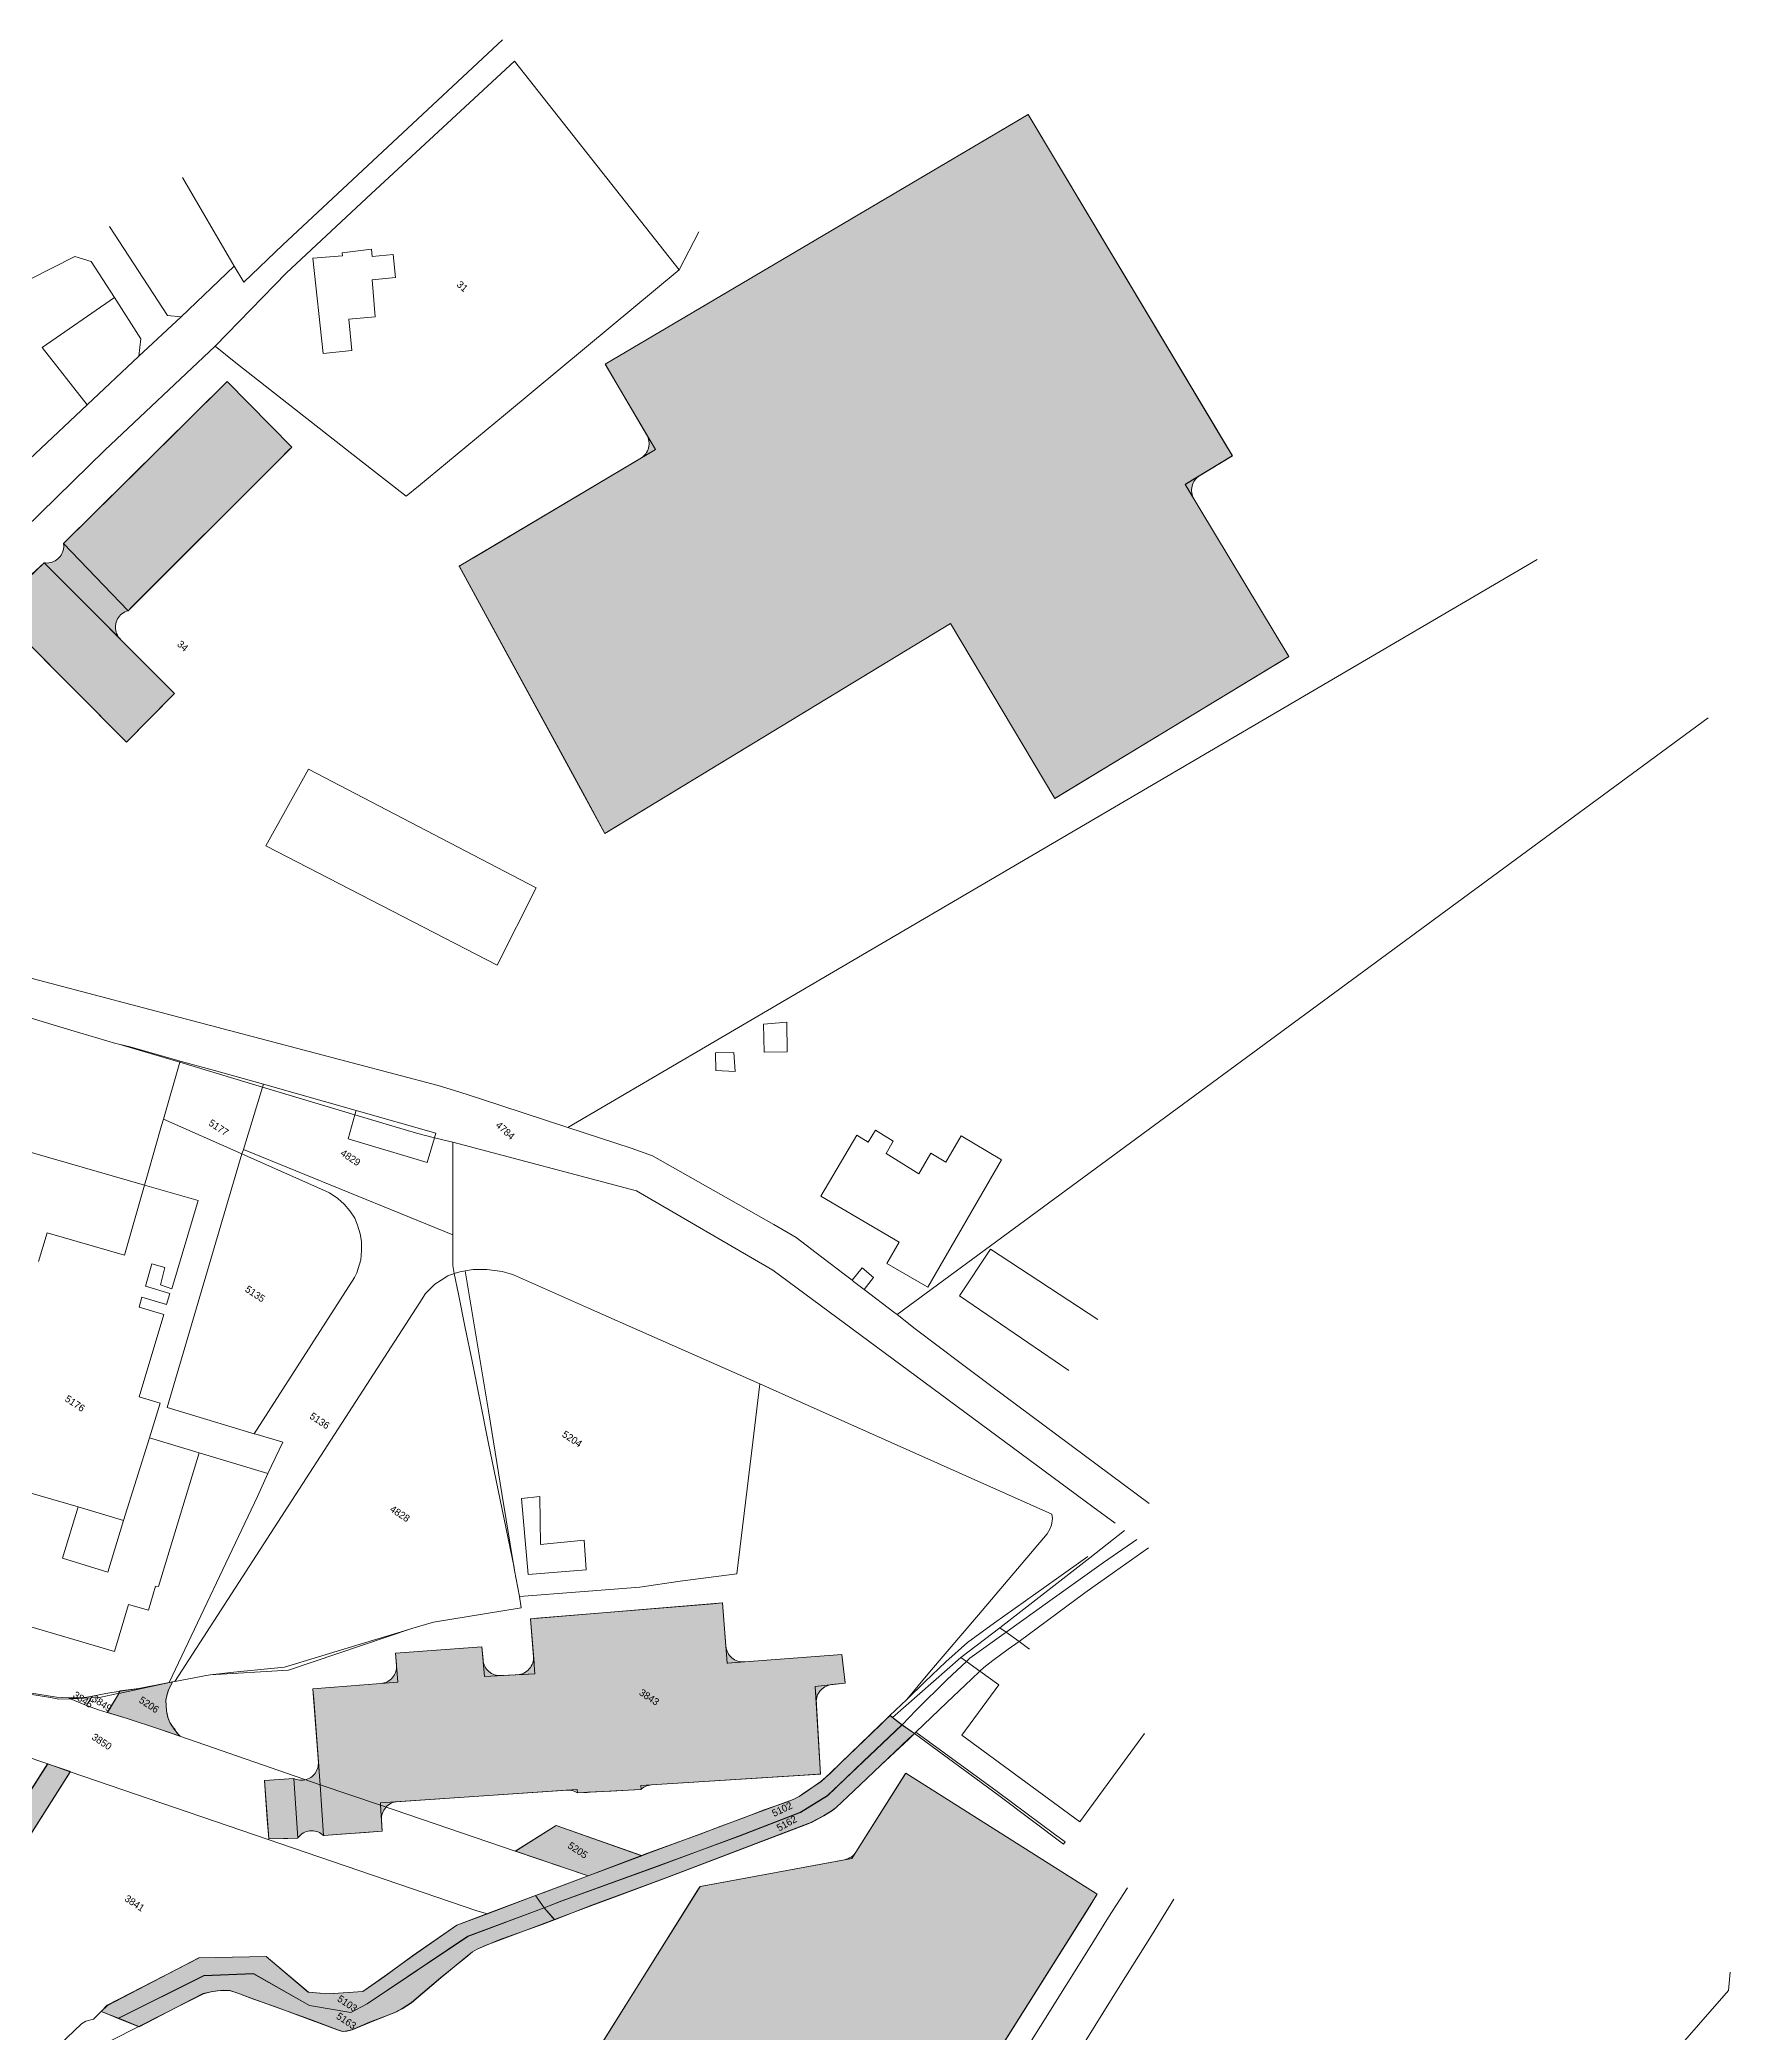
# Model space of a CAD drawing. Header units: metres. Extents: x -334221 to -333355, y -28172 to -27148.
# Drawn here: x -333651.2 to -333355, y -27812.4 to -27463.3 of the extents above; entities that cross this region are included whole.
import ezdxf

# ---------------------------------------------------------------- set-up
doc = ezdxf.new("R2010")
doc.units = ezdxf.units.M
for name, color, linetype, lineweight, true_color in [('EB-01-HISTORY-1930S-GRID', 7, 'CONTINUOUS', 18, 0x8a7358), ('EB-01-HISTORY-INDUSTRIAL', 7, 'CONTINUOUS', 18, 0x151515), ('EB-BASE-DIVIDING', 7, 'CONTINUOUS', 18, 0xc8bcac), ('EB-BASE-ENCROACHED', 7, 'CONTINUOUS', 18, 0x725d47), ('EB-BASE-PARCEL-NUMBERS', 7, 'CONTINUOUS', 9, 0x8a8d90), ('EB-BASE-PARCELS', 7, 'CONTINUOUS', 18, 0x8a8d90), ('EB-BASE-SECTIONS', 7, 'CONTINUOUS', 9, 0xded8cf), ('EB-BASE-SHEETS', 7, 'CONTINUOUS', 9, 0xded8cf), ('EB-BASE-STRUCTURES', 7, 'CONTINUOUS', 18, 0x4e504d)]:
    doc.layers.add(name, color=color, linetype=linetype, lineweight=lineweight, true_color=true_color)
doc.styles.add('OD-INTER', font='Inter.ttf')

msp = doc.modelspace()

# ---------------------------------------------------------------- hatches: boundary and pattern name
at = {"layer": 'EB-01-HISTORY-1930S-GRID', "transparency": 33554630}
for points in [[(-333635.88, -27757.43), (-333639.37, -27756.42), (-333637.4, -27753.16), (-333637.4, -27753.05), (-333637.1, -27752.61), (-333633.85, -27752.17), (-333628.53, -27751.14), (-333627.97, -27751.05), (-333628.28, -27751.7), (-333628.67, -27752.47), (-333628.89, -27753.24), (-333629.11, -27754.23), (-333629.04, -27755.12), (-333628.99, -27756.12), (-333628.91, -27756.68), (-333628.75, -27757.24), (-333628.41, -27758.14), (-333628.06, -27758.7), (-333627.62, -27759.28), (-333627.18, -27759.96), (-333626.64, -27760.53), (-333630.21, -27759.29), (-333635.88, -27757.43)], [(-333555.11, -27785.03), (-333555.11, -27785.03), (-333545.73, -27781.48), (-333544.7, -27781.07), (-333535.5, -27777.73), (-333531.84, -27776.31), (-333528, -27774.89), (-333524.25, -27773.47), (-333520.5, -27772.16), (-333519.18, -27771.65), (-333518.15, -27771.13), (-333517.1, -27770.39), (-333514.35, -27768.49), (-333512.63, -27767), (-333510.9, -27765.28), (-333503.91, -27758.53), (-333502.18, -27756.93), (-333501.73, -27757.28), (-333501.64, -27757.39), (-333500.11, -27758.56), (-333506.91, -27764.98), (-333513.14, -27770.97), (-333517.87, -27773.91), (-333528.48, -27777.98), (-333542.83, -27783.25), (-333559.71, -27789.42), (-333562.81, -27790.65), (-333564.31, -27788.48), (-333562.99, -27787.98), (-333555.11, -27785.03)], [(-333554.46, -27790.16), (-333561.03, -27792.71), (-333562.81, -27790.65), (-333559.71, -27789.42), (-333542.83, -27783.25), (-333528.48, -27777.98), (-333517.87, -27773.91), (-333513.14, -27770.97), (-333506.91, -27764.98), (-333500.11, -27758.56), (-333497.94, -27760.08), (-333498.9, -27761.04), (-333503.79, -27765.64), (-333506.18, -27767.89), (-333508.57, -27770.14), (-333511.64, -27773.02), (-333512.31, -27773.56), (-333513.82, -27774.5), (-333515.99, -27775.65), (-333516.55, -27775.85), (-333541.33, -27785.3), (-333550.05, -27788.54), (-333554.46, -27790.16)], [(-333677.5, -27808.69), (-333649.87, -27765.37), (-333645.84, -27766.74), (-333673.39, -27810.17), (-333677.5, -27808.69)], [(-333555.11, -27785.03), (-333555.11, -27785.03), (-333567.83, -27780.7), (-333560.72, -27776.18), (-333545.73, -27781.48), (-333555.11, -27785.03)], [(-333572.75, -27791.63), (-333564.31, -27788.48), (-333562.81, -27790.65), (-333576.22, -27795.61), (-333593.86, -27807.42), (-333596.69, -27808.99), (-333603.96, -27807.73), (-333613.76, -27802.17), (-333622.48, -27802.53), (-333637.46, -27809.99), (-333639.83, -27809.02), (-333640.47, -27808.78), (-333639.42, -27807.7), (-333623.29, -27799.39), (-333611.53, -27799.14), (-333604.16, -27805.4), (-333602.13, -27805.58), (-333599.72, -27805.66), (-333594.62, -27805.29), (-333590.82, -27802.65), (-333585.88, -27799.05), (-333578.1, -27793.66), (-333572.75, -27791.63)], [(-333625.98, -27807.4), (-333633.81, -27811.45), (-333637.46, -27809.99), (-333622.48, -27802.53), (-333613.76, -27802.17), (-333603.96, -27807.73), (-333596.69, -27808.99), (-333593.86, -27807.42), (-333576.22, -27795.61), (-333562.81, -27790.65), (-333561.03, -27792.71), (-333563.19, -27793.52), (-333570.69, -27796.25), (-333572.94, -27797.17), (-333574.54, -27797.89), (-333575.39, -27798.31), (-333576.25, -27799.05), (-333580.92, -27802.88), (-333584.07, -27805.55), (-333586.08, -27807.25), (-333587.69, -27808.31), (-333588.82, -27808.93), (-333589.85, -27809.34), (-333593.42, -27810.66), (-333596.52, -27811.99), (-333597.36, -27812.18), (-333598.1, -27812.27), (-333598.75, -27812.14), (-333603.95, -27810.18), (-333609.89, -27807.97), (-333613.73, -27806.61), (-333616.66, -27805.51), (-333617.94, -27805.13), (-333618.96, -27805.09), (-333620.07, -27805.17), (-333621.19, -27805.35), (-333622.59, -27805.63), (-333625.98, -27807.4)]]:
    msp.add_hatch(color=256, dxfattribs=at).paths.add_polyline_path(points)
at = {"layer": 'EB-01-HISTORY-INDUSTRIAL', "transparency": 33554630}
for points in [[(-333556.06, -27595.19), (-333577.66, -27555.57), (-333577.66, -27555.57), (-333577.7, -27555.51), (-333577.63, -27555.47), (-333577.63, -27555.47), (-333575.21, -27554.03), (-333575.21, -27554.03), (-333544.17, -27535.57), (-333545.89, -27536.59), (-333545.64, -27536.43), (-333545.42, -27536.24), (-333545.21, -27536.04), (-333545.02, -27535.81), (-333544.86, -27535.57), (-333544.72, -27535.31), (-333544.6, -27535.04), (-333544.52, -27534.76), (-333544.46, -27534.47), (-333544.43, -27534.18), (-333544.42, -27533.88), (-333544.45, -27533.59), (-333544.51, -27533.3), (-333544.59, -27533.02), (-333544.7, -27532.75), (-333544.84, -27532.49), (-333544.28, -27533.43), (-333550.59, -27522.69), (-333550.59, -27522.69), (-333552.07, -27520.18), (-333552.07, -27520.18), (-333552.11, -27520.11), (-333480.58, -27477.87), (-333480.58, -27477.87), (-333478.08, -27476.4), (-333478.08, -27476.4), (-333478.01, -27476.36), (-333443.73, -27533.59), (-333443.73, -27533.59), (-333442.23, -27536.08), (-333442.23, -27536.08), (-333442.19, -27536.14), (-333442.26, -27536.18), (-333442.26, -27536.18), (-333444.74, -27537.69), (-333444.74, -27537.69), (-333450.26, -27541.04), (-333447.92, -27539.62), (-333448.16, -27539.78), (-333448.39, -27539.97), (-333448.59, -27540.18), (-333448.78, -27540.41), (-333448.94, -27540.65), (-333449.08, -27540.91), (-333449.19, -27541.18), (-333449.27, -27541.47), (-333449.33, -27541.75), (-333449.36, -27542.05), (-333449.36, -27542.34), (-333449.33, -27542.63), (-333449.27, -27542.92), (-333449.18, -27543.2), (-333449.07, -27543.47), (-333448.93, -27543.73), (-333450.43, -27541.23), (-333450.46, -27541.17), (-333450.47, -27541.17), (-333450.46, -27541.17), (-333450.41, -27541.13), (-333450.47, -27541.17), (-333432.32, -27571.34), (-333432.38, -27571.38), (-333432.38, -27571.38), (-333434.88, -27572.89), (-333434.88, -27572.89), (-333470.74, -27594.62), (-333470.74, -27594.62), (-333473.26, -27596.15), (-333473.26, -27596.15), (-333473.32, -27596.19), (-333491.59, -27565.53), (-333549.49, -27600.7), (-333549.49, -27600.7), (-333550.09, -27601.06), (-333552.17, -27602.33), (-333556.06, -27595.19)], [(-333654.81, -27567.92), (-333655.08, -27567.85), (-333655.36, -27567.8), (-333655.65, -27567.78), (-333655.93, -27567.78), (-333656.21, -27567.81), (-333656.49, -27567.87), (-333656.76, -27567.96), (-333657.03, -27568.07), (-333657.28, -27568.2), (-333660.02, -27569.84), (-333660.02, -27569.84), (-333660.07, -27569.87), (-333662.85, -27567.11), (-333662.8, -27567.06), (-333662.8, -27567.06), (-333660.9, -27565.04), (-333658.94, -27562.97), (-333652.59, -27556.93), (-333652.59, -27556.93), (-333650.52, -27554.96), (-333650.52, -27554.96), (-333650.47, -27554.91), (-333650.46, -27554.92), (-333650.43, -27554.92), (-333650.42, -27554.92), (-333650.24, -27554.94), (-333649.94, -27554.95), (-333649.65, -27554.93), (-333649.36, -27554.88), (-333649.07, -27554.8), (-333648.8, -27554.69), (-333648.53, -27554.56), (-333648.28, -27554.4), (-333648.05, -27554.22), (-333647.84, -27554.01), (-333647.65, -27553.79), (-333647.48, -27553.55), (-333647.33, -27553.29), (-333647.21, -27553.02), (-333647.12, -27552.74), (-333647.06, -27552.45), (-333647.02, -27552.16), (-333647.02, -27551.86), (-333647.04, -27551.57), (-333647.04, -27551.57), (-333647.04, -27551.55), (-333647.05, -27551.54), (-333647, -27551.49), (-333647, -27551.49), (-333633.35, -27537.97), (-333618.38, -27523.12), (-333607.05, -27534.62), (-333607.63, -27535.2), (-333609.15, -27536.73), (-333609.15, -27536.73), (-333635.25, -27562.82), (-333635.69, -27563.25), (-333635.69, -27563.25), (-333635.74, -27563.31), (-333635.74, -27563.3), (-333635.77, -27563.31), (-333635.78, -27563.32), (-333636.04, -27563.4), (-333636.31, -27563.52), (-333636.57, -27563.67), (-333636.82, -27563.84), (-333637.04, -27564.04), (-333637.24, -27564.26), (-333637.43, -27564.49), (-333637.58, -27564.74), (-333637.72, -27565.01), (-333637.82, -27565.29), (-333637.9, -27565.58), (-333637.94, -27565.87), (-333637.96, -27566.17), (-333637.95, -27566.47), (-333637.91, -27566.76), (-333637.84, -27567.05), (-333637.74, -27567.33), (-333637.61, -27567.6), (-333637.46, -27567.86), (-333637.29, -27568.1), (-333637.09, -27568.32), (-333648.4, -27556.99), (-333648.4, -27556.99), (-333627.61, -27577.82), (-333627.66, -27577.87), (-333627.66, -27577.87), (-333628.32, -27578.54), (-333636.02, -27586.36), (-333653.97, -27568.3), (-333653.61, -27568.66), (-333653.82, -27568.47), (-333654.05, -27568.3), (-333654.29, -27568.15), (-333654.54, -27568.02), (-333654.81, -27567.92)], [(-333591.06, -27773.77), (-333591.16, -27774.04), (-333591.24, -27774.32), (-333591.3, -27774.61), (-333591.32, -27774.91), (-333591.31, -27775.2), (-333591.18, -27777.2), (-333591.25, -27777.21), (-333591.25, -27777.21), (-333594.15, -27777.42), (-333594.15, -27777.42), (-333598.47, -27777.74), (-333598.47, -27777.74), (-333601.4, -27777.96), (-333601.4, -27777.96), (-333601.47, -27777.96), (-333601.47, -27777.96), (-333601.47, -27777.95), (-333601.48, -27777.95), (-333601.7, -27777.76), (-333601.94, -27777.59), (-333602.2, -27777.44), (-333602.46, -27777.32), (-333602.74, -27777.23), (-333603.03, -27777.17), (-333603.32, -27777.13), (-333603.61, -27777.12), (-333603.9, -27777.14), (-333604.19, -27777.19), (-333604.48, -27777.27), (-333604.75, -27777.37), (-333605.01, -27777.5), (-333605.26, -27777.66), (-333605.49, -27777.84), (-333605.71, -27778.04), (-333605.9, -27778.26), (-333605.96, -27778.34), (-333605.97, -27778.35), (-333606, -27778.4), (-333606.01, -27778.41), (-333606.01, -27778.42), (-333606.07, -27778.42), (-333606.07, -27778.42), (-333607.73, -27778.46), (-333611.08, -27778.54), (-333611.08, -27778.47), (-333611.08, -27778.47), (-333611.34, -27775.11), (-333611.85, -27768.3), (-333606.71, -27767.95), (-333606.71, -27767.95), (-333606.71, -27767.96), (-333606.68, -27767.97), (-333606.48, -27768.06), (-333606.21, -27768.15), (-333605.93, -27768.22), (-333605.64, -27768.25), (-333605.35, -27768.26), (-333605.06, -27768.25), (-333604.78, -27768.2), (-333604.5, -27768.13), (-333604.23, -27768.03), (-333603.97, -27767.91), (-333603.72, -27767.76), (-333603.49, -27767.59), (-333603.27, -27767.4), (-333603.08, -27767.19), (-333602.9, -27766.96), (-333602.75, -27766.71), (-333602.63, -27766.45), (-333602.53, -27766.18), (-333602.45, -27765.9), (-333602.4, -27765.62), (-333602.38, -27765.33), (-333602.39, -27765.04), (-333602.27, -27766.63), (-333603.21, -27754.08), (-333603.34, -27752.31), (-333603.34, -27752.31), (-333603.35, -27752.24), (-333588.46, -27751.09), (-333588.46, -27751.02), (-333588.46, -27751.09), (-333588.53, -27751.1), (-333591.45, -27751.32), (-333591.15, -27751.28), (-333590.87, -27751.22), (-333590.59, -27751.12), (-333590.32, -27751), (-333590.06, -27750.86), (-333589.82, -27750.69), (-333589.6, -27750.5), (-333589.4, -27750.28), (-333589.22, -27750.05), (-333589.06, -27749.8), (-333588.93, -27749.54), (-333588.82, -27749.26), (-333588.75, -27748.98), (-333588.7, -27748.69), (-333588.68, -27748.39), (-333588.69, -27748.1), (-333588.69, -27748.03), (-333588.85, -27746.01), (-333573.73, -27744.88), (-333573.53, -27747.19), (-333573.49, -27747.48), (-333573.43, -27747.76), (-333573.33, -27748.03), (-333573.21, -27748.29), (-333573.07, -27748.54), (-333572.91, -27748.78), (-333572.72, -27749), (-333572.51, -27749.19), (-333572.28, -27749.37), (-333572.04, -27749.53), (-333571.78, -27749.66), (-333571.52, -27749.77), (-333571.24, -27749.85), (-333570.96, -27749.9), (-333570.67, -27749.93), (-333570.38, -27749.92), (-333571.43, -27749.98), (-333564.44, -27749.61), (-333564.45, -27749.56), (-333564.45, -27749.57), (-333564.45, -27749.61), (-333564.48, -27749.61), (-333564.49, -27749.61), (-333567.51, -27749.77), (-333567.22, -27749.74), (-333566.92, -27749.68), (-333566.64, -27749.59), (-333566.36, -27749.47), (-333566.1, -27749.33), (-333565.85, -27749.16), (-333565.63, -27748.97), (-333565.42, -27748.75), (-333565.23, -27748.52), (-333565.07, -27748.27), (-333564.93, -27748), (-333564.83, -27747.72), (-333564.75, -27747.44), (-333564.69, -27747.14), (-333564.67, -27746.84), (-333564.68, -27746.54), (-333564.59, -27747.75), (-333565.19, -27739.97), (-333565.12, -27739.97), (-333565.12, -27739.97), (-333564.13, -27739.88), (-333533.18, -27737.32), (-333531.62, -27737.19), (-333531.62, -27737.19), (-333531.55, -27737.18), (-333530.96, -27744.77), (-333530.92, -27745.06), (-333530.85, -27745.35), (-333530.76, -27745.63), (-333530.64, -27745.9), (-333530.49, -27746.15), (-333530.32, -27746.39), (-333530.13, -27746.61), (-333529.92, -27746.82), (-333529.68, -27747), (-333529.43, -27747.15), (-333529.17, -27747.28), (-333528.9, -27747.39), (-333528.61, -27747.47), (-333528.32, -27747.51), (-333528.03, -27747.53), (-333527.73, -27747.53), (-333530.65, -27747.75), (-333530.72, -27747.76), (-333530.73, -27747.69), (-333530.72, -27747.76), (-333510.64, -27746.2), (-333510.37, -27748.73), (-333510.09, -27751.18), (-333510.09, -27751.18), (-333510.09, -27751.26), (-333512.46, -27751.51), (-333512.76, -27751.56), (-333513.05, -27751.64), (-333513.34, -27751.75), (-333513.61, -27751.88), (-333513.87, -27752.05), (-333514.11, -27752.24), (-333514.32, -27752.45), (-333514.52, -27752.68), (-333514.69, -27752.93), (-333514.84, -27753.2), (-333514.96, -27753.48), (-333515.04, -27753.77), (-333515.1, -27754.07), (-333515.13, -27754.37), (-333515.13, -27754.67), (-333515.22, -27753.06), (-333514.39, -27767.17), (-333514.92, -27767.2), (-333517.37, -27767.36), (-333517.37, -27767.36), (-333543.99, -27769.07), (-333544.28, -27769.1), (-333544.56, -27769.16), (-333544.84, -27769.24), (-333545.1, -27769.36), (-333545.36, -27769.5), (-333545.6, -27769.66), (-333545.75, -27769.78), (-333545.75, -27769.78), (-333545.84, -27769.86), (-333545.84, -27769.86), (-333545.92, -27769.87), (-333545.92, -27769.87), (-333551.14, -27770.16), (-333555.17, -27770.38), (-333555.17, -27770.38), (-333555.26, -27770.39), (-333556.98, -27770.49), (-333556.98, -27770.48), (-333556.99, -27770.48), (-333557.22, -27770.34), (-333557.47, -27770.22), (-333557.73, -27770.13), (-333558, -27770.06), (-333558.27, -27770.01), (-333558.55, -27769.99), (-333558.82, -27770), (-333558.07, -27769.95), (-333588.74, -27772.02), (-333588.52, -27772.01), (-333588.81, -27772.04), (-333589.1, -27772.1), (-333589.38, -27772.19), (-333589.65, -27772.31), (-333589.91, -27772.45), (-333590.15, -27772.62), (-333590.38, -27772.81), (-333590.58, -27773.03), (-333590.76, -27773.26), (-333590.92, -27773.5), (-333591.06, -27773.77)], [(-333535.53, -27786.93), (-333535.53, -27786.93), (-333535.5, -27786.87), (-333535.44, -27786.86), (-333535.44, -27786.86), (-333534.2, -27786.63), (-333534.2, -27786.63), (-333510.17, -27782.19), (-333509.87, -27782.12), (-333509.58, -27782.02), (-333509.3, -27781.89), (-333509.03, -27781.73), (-333508.79, -27781.54), (-333508.56, -27781.33), (-333508.36, -27781.1), (-333508.18, -27780.85), (-333499.59, -27767.26), (-333499.48, -27767.08), (-333499.48, -27767.08), (-333499.44, -27767.01), (-333465.89, -27788.25), (-333465.93, -27788.31), (-333465.93, -27788.31), (-333467.19, -27790.31), (-333507.52, -27854.32), (-333507.58, -27854.28), (-333507.58, -27854.28), (-333510.06, -27852.73), (-333510.06, -27852.73), (-333557.9, -27822.66), (-333557.86, -27822.6), (-333557.86, -27822.6), (-333557.12, -27821.41), (-333535.99, -27787.66), (-333535.53, -27786.93)]]:
    msp.add_hatch(color=256, dxfattribs=at).paths.add_polyline_path(points)

# ---------------------------------------------------------------- linework, layer by layer
at = {"layer": 'EB-01-HISTORY-1930S-GRID'}
for points in [[(-333635.88, -27757.43), (-333639.37, -27756.42), (-333637.4, -27753.16), (-333637.4, -27753.05), (-333637.1, -27752.61), (-333633.85, -27752.17), (-333628.53, -27751.14), (-333627.97, -27751.05), (-333628.28, -27751.7), (-333628.67, -27752.47), (-333628.89, -27753.24), (-333629.11, -27754.23), (-333629.04, -27755.12), (-333628.99, -27756.12), (-333628.91, -27756.68), (-333628.75, -27757.24), (-333628.41, -27758.14), (-333628.06, -27758.7), (-333627.62, -27759.28), (-333627.18, -27759.96), (-333626.64, -27760.53), (-333630.21, -27759.29), (-333635.88, -27757.43)], [(-333555.11, -27785.03), (-333555.11, -27785.03), (-333545.73, -27781.48), (-333544.7, -27781.07), (-333535.5, -27777.73), (-333531.84, -27776.31), (-333528, -27774.89), (-333524.25, -27773.47), (-333520.5, -27772.16), (-333519.18, -27771.65), (-333518.15, -27771.13), (-333517.1, -27770.39), (-333514.35, -27768.49), (-333512.63, -27767), (-333510.9, -27765.28), (-333503.91, -27758.53), (-333502.18, -27756.93), (-333501.73, -27757.28), (-333501.64, -27757.39), (-333500.11, -27758.56), (-333506.91, -27764.98), (-333513.14, -27770.97), (-333517.87, -27773.91), (-333528.48, -27777.98), (-333542.83, -27783.25), (-333559.71, -27789.42), (-333562.81, -27790.65), (-333564.31, -27788.48), (-333562.99, -27787.98), (-333555.11, -27785.03)], [(-333554.46, -27790.16), (-333561.03, -27792.71), (-333562.81, -27790.65), (-333559.71, -27789.42), (-333542.83, -27783.25), (-333528.48, -27777.98), (-333517.87, -27773.91), (-333513.14, -27770.97), (-333506.91, -27764.98), (-333500.11, -27758.56), (-333497.94, -27760.08), (-333498.9, -27761.04), (-333503.79, -27765.64), (-333506.18, -27767.89), (-333508.57, -27770.14), (-333511.64, -27773.02), (-333512.31, -27773.56), (-333513.82, -27774.5), (-333515.99, -27775.65), (-333516.55, -27775.85), (-333541.33, -27785.3), (-333550.05, -27788.54), (-333554.46, -27790.16)], [(-333677.5, -27808.69), (-333649.87, -27765.37), (-333645.84, -27766.74), (-333673.39, -27810.17), (-333677.5, -27808.69)], [(-333555.11, -27785.03), (-333555.11, -27785.03), (-333567.83, -27780.7), (-333560.72, -27776.18), (-333545.73, -27781.48), (-333555.11, -27785.03)], [(-333572.75, -27791.63), (-333564.31, -27788.48), (-333562.81, -27790.65), (-333576.22, -27795.61), (-333593.86, -27807.42), (-333596.69, -27808.99), (-333603.96, -27807.73), (-333613.76, -27802.17), (-333622.48, -27802.53), (-333637.46, -27809.99), (-333639.83, -27809.02), (-333640.47, -27808.78), (-333639.42, -27807.7), (-333623.29, -27799.39), (-333611.53, -27799.14), (-333604.16, -27805.4), (-333602.13, -27805.58), (-333599.72, -27805.66), (-333594.62, -27805.29), (-333590.82, -27802.65), (-333585.88, -27799.05), (-333578.1, -27793.66), (-333572.75, -27791.63)], [(-333625.98, -27807.4), (-333633.81, -27811.45), (-333637.46, -27809.99), (-333622.48, -27802.53), (-333613.76, -27802.17), (-333603.96, -27807.73), (-333596.69, -27808.99), (-333593.86, -27807.42), (-333576.22, -27795.61), (-333562.81, -27790.65), (-333561.03, -27792.71), (-333563.19, -27793.52), (-333570.69, -27796.25), (-333572.94, -27797.17), (-333574.54, -27797.89), (-333575.39, -27798.31), (-333576.25, -27799.05), (-333580.92, -27802.88), (-333584.07, -27805.55), (-333586.08, -27807.25), (-333587.69, -27808.31), (-333588.82, -27808.93), (-333589.85, -27809.34), (-333593.42, -27810.66), (-333596.52, -27811.99), (-333597.36, -27812.18), (-333598.1, -27812.27), (-333598.75, -27812.14), (-333603.95, -27810.18), (-333609.89, -27807.97), (-333613.73, -27806.61), (-333616.66, -27805.51), (-333617.94, -27805.13), (-333618.96, -27805.09), (-333620.07, -27805.17), (-333621.19, -27805.35), (-333622.59, -27805.63), (-333625.98, -27807.4)]]:
    msp.add_lwpolyline(points, close=True, dxfattribs=at)
at = {"layer": 'EB-01-HISTORY-INDUSTRIAL'}
for points in [[(-333556.06, -27595.19), (-333577.66, -27555.57), (-333577.66, -27555.57), (-333577.7, -27555.51), (-333577.63, -27555.47), (-333577.63, -27555.47), (-333575.21, -27554.03), (-333575.21, -27554.03), (-333544.17, -27535.57), (-333545.89, -27536.59), (-333545.64, -27536.43), (-333545.42, -27536.24), (-333545.21, -27536.04), (-333545.02, -27535.81), (-333544.86, -27535.57), (-333544.72, -27535.31), (-333544.6, -27535.04), (-333544.52, -27534.76), (-333544.46, -27534.47), (-333544.43, -27534.18), (-333544.42, -27533.88), (-333544.45, -27533.59), (-333544.51, -27533.3), (-333544.59, -27533.02), (-333544.7, -27532.75), (-333544.84, -27532.49), (-333544.28, -27533.43), (-333550.59, -27522.69), (-333550.59, -27522.69), (-333552.07, -27520.18), (-333552.07, -27520.18), (-333552.11, -27520.11), (-333480.58, -27477.87), (-333480.58, -27477.87), (-333478.08, -27476.4), (-333478.08, -27476.4), (-333478.01, -27476.36), (-333443.73, -27533.59), (-333443.73, -27533.59), (-333442.23, -27536.08), (-333442.23, -27536.08), (-333442.19, -27536.14), (-333442.26, -27536.18), (-333442.26, -27536.18), (-333444.74, -27537.69), (-333444.74, -27537.69), (-333450.26, -27541.04), (-333447.92, -27539.62), (-333448.16, -27539.78), (-333448.39, -27539.97), (-333448.59, -27540.18), (-333448.78, -27540.41), (-333448.94, -27540.65), (-333449.08, -27540.91), (-333449.19, -27541.18), (-333449.27, -27541.47), (-333449.33, -27541.75), (-333449.36, -27542.05), (-333449.36, -27542.34), (-333449.33, -27542.63), (-333449.27, -27542.92), (-333449.18, -27543.2), (-333449.07, -27543.47), (-333448.93, -27543.73), (-333450.43, -27541.23), (-333450.46, -27541.17), (-333450.47, -27541.17), (-333450.46, -27541.17), (-333450.41, -27541.13), (-333450.47, -27541.17), (-333432.32, -27571.34), (-333432.38, -27571.38), (-333432.38, -27571.38), (-333434.88, -27572.89), (-333434.88, -27572.89), (-333470.74, -27594.62), (-333470.74, -27594.62), (-333473.26, -27596.15), (-333473.26, -27596.15), (-333473.32, -27596.19), (-333491.59, -27565.53), (-333549.49, -27600.7), (-333549.49, -27600.7), (-333550.09, -27601.06), (-333552.17, -27602.33), (-333556.06, -27595.19)], [(-333591.06, -27773.77), (-333591.16, -27774.04), (-333591.24, -27774.32), (-333591.3, -27774.61), (-333591.32, -27774.91), (-333591.31, -27775.2), (-333591.18, -27777.2), (-333591.25, -27777.21), (-333591.25, -27777.21), (-333594.15, -27777.42), (-333594.15, -27777.42), (-333598.47, -27777.74), (-333598.47, -27777.74), (-333601.4, -27777.96), (-333601.4, -27777.96), (-333601.47, -27777.96), (-333601.47, -27777.96), (-333601.47, -27777.95), (-333601.48, -27777.95), (-333601.7, -27777.76), (-333601.94, -27777.59), (-333602.2, -27777.44), (-333602.46, -27777.32), (-333602.74, -27777.23), (-333603.03, -27777.17), (-333603.32, -27777.13), (-333603.61, -27777.12), (-333603.9, -27777.14), (-333604.19, -27777.19), (-333604.48, -27777.27), (-333604.75, -27777.37), (-333605.01, -27777.5), (-333605.26, -27777.66), (-333605.49, -27777.84), (-333605.71, -27778.04), (-333605.9, -27778.26), (-333605.96, -27778.34), (-333605.97, -27778.35), (-333606, -27778.4), (-333606.01, -27778.41), (-333606.01, -27778.42), (-333606.07, -27778.42), (-333606.07, -27778.42), (-333607.73, -27778.46), (-333611.08, -27778.54), (-333611.08, -27778.47), (-333611.08, -27778.47), (-333611.34, -27775.11), (-333611.85, -27768.3), (-333606.71, -27767.95), (-333606.71, -27767.95), (-333606.71, -27767.96), (-333606.68, -27767.97), (-333606.48, -27768.06), (-333606.21, -27768.15), (-333605.93, -27768.22), (-333605.64, -27768.25), (-333605.35, -27768.26), (-333605.06, -27768.25), (-333604.78, -27768.2), (-333604.5, -27768.13), (-333604.23, -27768.03), (-333603.97, -27767.91), (-333603.72, -27767.76), (-333603.49, -27767.59), (-333603.27, -27767.4), (-333603.08, -27767.19), (-333602.9, -27766.96), (-333602.75, -27766.71), (-333602.63, -27766.45), (-333602.53, -27766.18), (-333602.45, -27765.9), (-333602.4, -27765.62), (-333602.38, -27765.33), (-333602.39, -27765.04), (-333602.27, -27766.63), (-333603.21, -27754.08), (-333603.34, -27752.31), (-333603.34, -27752.31), (-333603.35, -27752.24), (-333588.46, -27751.09), (-333588.46, -27751.02), (-333588.46, -27751.09), (-333588.53, -27751.1), (-333591.45, -27751.32), (-333591.15, -27751.28), (-333590.87, -27751.22), (-333590.59, -27751.12), (-333590.32, -27751), (-333590.06, -27750.86), (-333589.82, -27750.69), (-333589.6, -27750.5), (-333589.4, -27750.28), (-333589.22, -27750.05), (-333589.06, -27749.8), (-333588.93, -27749.54), (-333588.82, -27749.26), (-333588.75, -27748.98), (-333588.7, -27748.69), (-333588.68, -27748.39), (-333588.69, -27748.1), (-333588.69, -27748.03), (-333588.85, -27746.01), (-333573.73, -27744.88), (-333573.53, -27747.19), (-333573.49, -27747.48), (-333573.43, -27747.76), (-333573.33, -27748.03), (-333573.21, -27748.29), (-333573.07, -27748.54), (-333572.91, -27748.78), (-333572.72, -27749), (-333572.51, -27749.19), (-333572.28, -27749.37), (-333572.04, -27749.53), (-333571.78, -27749.66), (-333571.52, -27749.77), (-333571.24, -27749.85), (-333570.96, -27749.9), (-333570.67, -27749.93), (-333570.38, -27749.92), (-333571.43, -27749.98), (-333564.44, -27749.61), (-333564.45, -27749.56), (-333564.45, -27749.57), (-333564.45, -27749.61), (-333564.48, -27749.61), (-333564.49, -27749.61), (-333567.51, -27749.77), (-333567.22, -27749.74), (-333566.92, -27749.68), (-333566.64, -27749.59), (-333566.36, -27749.47), (-333566.1, -27749.33), (-333565.85, -27749.16), (-333565.63, -27748.97), (-333565.42, -27748.75), (-333565.23, -27748.52), (-333565.07, -27748.27), (-333564.93, -27748), (-333564.83, -27747.72), (-333564.75, -27747.44), (-333564.69, -27747.14), (-333564.67, -27746.84), (-333564.68, -27746.54), (-333564.59, -27747.75), (-333565.19, -27739.97), (-333565.12, -27739.97), (-333565.12, -27739.97), (-333564.13, -27739.88), (-333533.18, -27737.32), (-333531.62, -27737.19), (-333531.62, -27737.19), (-333531.55, -27737.18), (-333530.96, -27744.77), (-333530.92, -27745.06), (-333530.85, -27745.35), (-333530.76, -27745.63), (-333530.64, -27745.9), (-333530.49, -27746.15), (-333530.32, -27746.39), (-333530.13, -27746.61), (-333529.92, -27746.82), (-333529.68, -27747), (-333529.43, -27747.15), (-333529.17, -27747.28), (-333528.9, -27747.39), (-333528.61, -27747.47), (-333528.32, -27747.51), (-333528.03, -27747.53), (-333527.73, -27747.53), (-333530.65, -27747.75), (-333530.72, -27747.76), (-333530.73, -27747.69), (-333530.72, -27747.76), (-333510.64, -27746.2), (-333510.37, -27748.73), (-333510.09, -27751.18), (-333510.09, -27751.18), (-333510.09, -27751.26), (-333512.46, -27751.51), (-333512.76, -27751.56), (-333513.05, -27751.64), (-333513.34, -27751.75), (-333513.61, -27751.88), (-333513.87, -27752.05), (-333514.11, -27752.24), (-333514.32, -27752.45), (-333514.52, -27752.68), (-333514.69, -27752.93), (-333514.84, -27753.2), (-333514.96, -27753.48), (-333515.04, -27753.77), (-333515.1, -27754.07), (-333515.13, -27754.37), (-333515.13, -27754.67), (-333515.22, -27753.06), (-333514.39, -27767.17), (-333514.92, -27767.2), (-333517.37, -27767.36), (-333517.37, -27767.36), (-333543.99, -27769.07), (-333544.28, -27769.1), (-333544.56, -27769.16), (-333544.84, -27769.24), (-333545.1, -27769.36), (-333545.36, -27769.5), (-333545.6, -27769.66), (-333545.75, -27769.78), (-333545.75, -27769.78), (-333545.84, -27769.86), (-333545.84, -27769.86), (-333545.92, -27769.87), (-333545.92, -27769.87), (-333551.14, -27770.16), (-333555.17, -27770.38), (-333555.17, -27770.38), (-333555.26, -27770.39), (-333556.98, -27770.49), (-333556.98, -27770.48), (-333556.99, -27770.48), (-333557.22, -27770.34), (-333557.47, -27770.22), (-333557.73, -27770.13), (-333558, -27770.06), (-333558.27, -27770.01), (-333558.55, -27769.99), (-333558.82, -27770), (-333558.07, -27769.95), (-333588.74, -27772.02), (-333588.52, -27772.01), (-333588.81, -27772.04), (-333589.1, -27772.1), (-333589.38, -27772.19), (-333589.65, -27772.31), (-333589.91, -27772.45), (-333590.15, -27772.62), (-333590.38, -27772.81), (-333590.58, -27773.03), (-333590.76, -27773.26), (-333590.92, -27773.5), (-333591.06, -27773.77)]]:
    msp.add_lwpolyline(points, close=True, dxfattribs=at)
for points in [[(-333652.59, -27556.93), (-333650.52, -27554.96), (-333650.52, -27554.96), (-333650.47, -27554.91), (-333650.46, -27554.92), (-333650.43, -27554.92), (-333650.42, -27554.92), (-333650.24, -27554.94), (-333649.94, -27554.95), (-333649.65, -27554.93), (-333649.36, -27554.88), (-333649.07, -27554.8), (-333648.8, -27554.69), (-333648.53, -27554.56), (-333648.28, -27554.4), (-333648.05, -27554.22), (-333647.84, -27554.01), (-333647.65, -27553.79), (-333647.48, -27553.55), (-333647.33, -27553.29), (-333647.21, -27553.02), (-333647.12, -27552.74), (-333647.06, -27552.45), (-333647.02, -27552.16), (-333647.02, -27551.86), (-333647.04, -27551.57), (-333647.04, -27551.57), (-333647.04, -27551.55), (-333647.05, -27551.54), (-333647, -27551.49), (-333647, -27551.49), (-333633.35, -27537.97), (-333618.38, -27523.12), (-333607.05, -27534.62), (-333607.63, -27535.2), (-333609.15, -27536.73), (-333609.15, -27536.73), (-333635.25, -27562.82), (-333635.69, -27563.25), (-333635.69, -27563.25), (-333635.74, -27563.31), (-333635.74, -27563.3), (-333635.77, -27563.31), (-333635.78, -27563.32), (-333636.04, -27563.4), (-333636.31, -27563.52), (-333636.57, -27563.67), (-333636.82, -27563.84), (-333637.04, -27564.04), (-333637.24, -27564.26), (-333637.43, -27564.49), (-333637.58, -27564.74), (-333637.72, -27565.01), (-333637.82, -27565.29), (-333637.9, -27565.58), (-333637.94, -27565.87), (-333637.96, -27566.17), (-333637.95, -27566.47), (-333637.91, -27566.76), (-333637.84, -27567.05), (-333637.74, -27567.33), (-333637.61, -27567.6), (-333637.46, -27567.86), (-333637.29, -27568.1), (-333637.09, -27568.32), (-333648.4, -27556.99), (-333648.4, -27556.99), (-333627.61, -27577.82), (-333627.66, -27577.87), (-333627.66, -27577.87), (-333628.32, -27578.54), (-333636.02, -27586.36), (-333653.97, -27568.3)], [(-333557.12, -27821.41), (-333535.99, -27787.66), (-333535.53, -27786.93), (-333535.53, -27786.93), (-333535.53, -27786.93), (-333535.5, -27786.87), (-333535.44, -27786.86), (-333535.44, -27786.86), (-333534.2, -27786.63), (-333534.2, -27786.63), (-333510.17, -27782.19), (-333509.87, -27782.12), (-333509.58, -27782.02), (-333509.3, -27781.89), (-333509.03, -27781.73), (-333508.79, -27781.54), (-333508.56, -27781.33), (-333508.36, -27781.1), (-333508.18, -27780.85), (-333499.59, -27767.26), (-333499.48, -27767.08), (-333499.48, -27767.08), (-333499.44, -27767.01), (-333465.89, -27788.25), (-333465.93, -27788.31), (-333465.93, -27788.31), (-333467.19, -27790.31), (-333507.52, -27854.32)]]:
    msp.add_lwpolyline(points, dxfattribs=at)
at = {"layer": 'EB-BASE-DIVIDING'}
msp.add_lwpolyline([(-333633.83, -27518.69), (-333626.43, -27511.79)], dxfattribs=at)
at = {"layer": 'EB-BASE-ENCROACHED'}
for points in [[(-333626.61, -27642.24), (-333635.37, -27639.74), (-333637.36, -27639.29)], [(-333626.61, -27642.24), (-333626.67, -27642.45)], [(-333612.03, -27646.29), (-333620.58, -27643.9), (-333626.61, -27642.24)], [(-333612.03, -27646.29), (-333612.18, -27646.8)], [(-333612.03, -27646.29), (-333595.76, -27650.88)], [(-333576.69, -27679.01), (-333574.95, -27689.16), (-333572.57, -27703.5), (-333570.21, -27718.04), (-333567.99, -27731.5)], [(-333586.03, -27741.68), (-333607.65, -27748.97), (-333621.37, -27749.81)], [(-333489.82, -27746.74), (-333501.74, -27757.29)], [(-333645.82, -27754.01), (-333647.87, -27754.07), (-333649.36, -27753.79), (-333652.98, -27753.17), (-333658.51, -27752.09)], [(-333642.18, -27753.82), (-333640.77, -27753.74), (-333637.55, -27753.08), (-333637.36, -27753.04)], [(-333637.36, -27753.04), (-333627.93, -27751.01)], [(-333645.82, -27754.01), (-333642.18, -27753.82)], [(-333471.5, -27779.06), (-333471.8, -27779.46), (-333483.13, -27770.91), (-333497.92, -27760.07)]]:
    msp.add_lwpolyline(points, dxfattribs=at)
at = {"layer": 'EB-BASE-PARCELS'}
for points in [[(-333617.17, -27502.9), (-333615.44, -27505.73), (-333608.62, -27499.2), (-333570.1, -27463.26)], [(-333539.17, -27503.58), (-333568.04, -27467), (-333593.13, -27490.23), (-333608, -27504.09), (-333620.48, -27516.97)], [(-333626.21, -27487.4), (-333617.17, -27502.9)], [(-333638.98, -27495.96), (-333628.85, -27511.58), (-333626.43, -27511.79)], [(-333535.71, -27496.9), (-333539.17, -27503.58)], [(-333638.11, -27508.4), (-333642.19, -27502.12), (-333645.06, -27501.22), (-333672.64, -27515.19)], [(-333626.43, -27511.79), (-333617.17, -27502.9)], [(-333539.17, -27503.58), (-333555.42, -27517.08), (-333569.57, -27528.89), (-333584.86, -27541.47), (-333586.99, -27543.24), (-333595.45, -27536.64), (-333616.86, -27519.89), (-333620.48, -27516.97)], [(-333633.83, -27518.69), (-333633.5, -27515.67), (-333638.11, -27508.4)], [(-333676.45, -27570.98), (-333639.82, -27535.2), (-333620.48, -27516.97)], [(-333642.89, -27527.25), (-333633.83, -27518.69)], [(-333652.99, -27536.76), (-333642.89, -27527.25)], [(-333388.8, -27554.32), (-333558.66, -27653.88)], [(-333358.8, -27582.07), (-333500.96, -27686.65)], [(-333673.51, -27621.22), (-333664.37, -27624.65), (-333581.38, -27646.51), (-333577.75, -27647.61), (-333573.98, -27648.85), (-333570.21, -27650.1), (-333558.66, -27653.88)], [(-333629.56, -27652.41), (-333626.67, -27642.45)], [(-333615.5, -27657.7), (-333612.18, -27646.8)], [(-333595.97, -27651.63), (-333585.19, -27654.84), (-333582.05, -27655.68)], [(-333632.86, -27663.99), (-333632.33, -27662.14), (-333629.88, -27653.5), (-333629.56, -27652.41)], [(-333615.78, -27658.5), (-333629.56, -27652.41)], [(-333558.66, -27653.88), (-333547.59, -27657.5), (-333543.81, -27658.82), (-333522.58, -27670.89), (-333518.64, -27673.15), (-333515.12, -27675.84), (-333512.67, -27677.71), (-333510.21, -27679.59), (-333508.83, -27680.65)], [(-333615.78, -27658.5), (-333628.88, -27702.97), (-333613.65, -27707.54)], [(-333615.78, -27658.5), (-333615.57, -27657.93), (-333615.5, -27657.7)], [(-333615.78, -27658.5), (-333600.42, -27665.31), (-333598.95, -27666.33), (-333597.85, -27667.3), (-333596.85, -27668.47), (-333596.01, -27669.78), (-333595.55, -27670.99), (-333595.05, -27672.51), (-333594.82, -27673.86), (-333594.81, -27675.44), (-333594.93, -27677.06), (-333595.66, -27679.35), (-333596.03, -27680.17), (-333613.65, -27707.54)], [(-333578.82, -27672.68), (-333615.5, -27657.7)], [(-333578.82, -27672.68), (-333578.8, -27656.45)], [(-333636.34, -27676.27), (-333632.86, -27663.99)], [(-333651.42, -27677.33), (-333649.9, -27672.31)], [(-333649.9, -27672.31), (-333636.34, -27676.27)], [(-333578.58, -27679.46), (-333578.82, -27678.04), (-333578.82, -27672.68)], [(-333627.56, -27750.94), (-333584.59, -27684.55), (-333583.59, -27682.97), (-333581.99, -27681.33), (-333580.89, -27680.63), (-333579.68, -27679.89), (-333578.58, -27679.46)], [(-333576.69, -27679.01), (-333577.61, -27679.19), (-333578.58, -27679.46)], [(-333567.99, -27731.5), (-333568.08, -27731), (-333572.62, -27708.96), (-333575.46, -27694.82), (-333576.68, -27688.98), (-333577.83, -27683.06), (-333578.58, -27679.46)], [(-333525.02, -27698.78), (-333544.46, -27690.19), (-333555.06, -27685.52), (-333568.22, -27679.72), (-333568.55, -27679.57), (-333570.15, -27679.08), (-333572.85, -27678.73), (-333575.28, -27678.73), (-333576.69, -27679.01)], [(-333508.83, -27680.65), (-333508.58, -27680.84), (-333506.72, -27682.25)], [(-333506.72, -27682.25), (-333501.53, -27686.21), (-333500.96, -27686.65)], [(-333456.79, -27719.78), (-333484.37, -27699.29), (-333489.76, -27695.24), (-333497.77, -27689.16), (-333500.96, -27686.65)], [(-333567.13, -27736.09), (-333556.55, -27735.27), (-333546.06, -27734.41), (-333538.97, -27733.4), (-333529.07, -27732.07), (-333526.25, -27709.01), (-333525.02, -27698.78)], [(-333473.82, -27721.66), (-333517.73, -27702.09), (-333525.02, -27698.78)], [(-333613.65, -27707.54), (-333613.14, -27707.69), (-333608.63, -27709.01), (-333611.25, -27714.49)], [(-333636.54, -27722.72), (-333632.01, -27708.25)], [(-333632.01, -27708.25), (-333623.29, -27710.88)], [(-333623.29, -27710.88), (-333611.25, -27714.49)], [(-333662.7, -27715.11), (-333644.47, -27720.34)], [(-333628.53, -27751.14), (-333613.08, -27718.54), (-333611.25, -27714.49)], [(-333644.47, -27720.34), (-333636.54, -27722.72)], [(-333499.26, -27754.12), (-333495.26, -27749.33), (-333486.71, -27739.27), (-333474.68, -27725.07), (-333474.22, -27724.28), (-333473.93, -27723.58), (-333473.74, -27722.42), (-333473.82, -27721.66)], [(-333499.26, -27754.12), (-333496.09, -27751.04), (-333492.44, -27747.54), (-333488.63, -27744.14), (-333483.88, -27740.69), (-333473.03, -27732.99), (-333467.55, -27729.07)], [(-333481.85, -27742.33), (-333474.2, -27736.82), (-333465.21, -27730.4), (-333464.77, -27730.1), (-333458.93, -27726.05)], [(-333479.58, -27743.95), (-333468.04, -27735.42), (-333462.88, -27731.74), (-333456.91, -27727.53)], [(-333567.13, -27736.09), (-333567.99, -27731.5)], [(-333586.03, -27741.68), (-333582.22, -27740.55), (-333566.82, -27738.05), (-333567.13, -27736.09)], [(-333621.37, -27749.81), (-333617.23, -27749.32), (-333608.32, -27748.45), (-333595.84, -27744.66), (-333587.3, -27742.06), (-333586.03, -27741.68)], [(-333488.8, -27747.48), (-333488.21, -27746.89), (-333481.85, -27742.33)], [(-333486.44, -27749.16), (-333485.77, -27748.52), (-333484.21, -27747.29), (-333481.51, -27745.3), (-333479.58, -27743.95)], [(-333477.78, -27745.28), (-333478.17, -27745), (-333479.58, -27743.95)], [(-333627.56, -27750.94), (-333621.7, -27749.85), (-333621.37, -27749.81)], [(-333500.09, -27758.53), (-333497.62, -27755.98), (-333492.17, -27750.63), (-333488.8, -27747.48)], [(-333497.66, -27759.82), (-333492.22, -27754.64), (-333490.07, -27752.6), (-333487.92, -27750.56), (-333486.44, -27749.16)], [(-333658.51, -27752.09), (-333648.28, -27753.7), (-333646.16, -27753.84)], [(-333641.99, -27753.51), (-333642.95, -27753.69), (-333643.67, -27753.75), (-333644.65, -27753.8), (-333646.16, -27753.84)], [(-333642.18, -27753.82), (-333641.99, -27753.51)], [(-333637.15, -27752.66), (-333639.66, -27753.08), (-333641.99, -27753.51)], [(-333639.41, -27756.39), (-333637.43, -27753.17)], [(-333637.43, -27753.17), (-333637.36, -27753.04)], [(-333637.36, -27753.04), (-333637.15, -27752.66)], [(-333628.53, -27751.14), (-333633.81, -27752.16), (-333637.15, -27752.66)], [(-333626.67, -27760.53), (-333627.18, -27759.92), (-333627.64, -27759.33), (-333628.07, -27758.65), (-333628.4, -27758.12), (-333628.76, -27757.19), (-333628.9, -27756.64), (-333629, -27756.12), (-333629.08, -27755.14), (-333629.1, -27754.27), (-333628.9, -27753.18), (-333628.66, -27752.43), (-333628.25, -27751.66), (-333627.93, -27751.01)], [(-333627.93, -27751.01), (-333628.53, -27751.14)], [(-333627.93, -27751.01), (-333627.56, -27750.94)], [(-333649.82, -27765.37), (-333654.13, -27763.94), (-333683.8, -27753.74)], [(-333646.16, -27753.84), (-333645.82, -27754.01)], [(-333645.82, -27754.01), (-333643.02, -27755.14)], [(-333643.02, -27755.14), (-333642.18, -27753.82)], [(-333643.02, -27755.14), (-333640.92, -27755.9), (-333639.41, -27756.39)], [(-333639.41, -27756.39), (-333635.89, -27757.43), (-333630.24, -27759.33), (-333626.67, -27760.53)], [(-333545.71, -27781.49), (-333544.7, -27781.12), (-333535.53, -27777.73), (-333531.81, -27776.33), (-333528.04, -27774.92), (-333524.25, -27773.49), (-333520.46, -27772.1), (-333519.2, -27771.66), (-333518.15, -27771.12), (-333517.07, -27770.38), (-333514.34, -27768.52), (-333512.61, -27766.94), (-333510.91, -27765.3), (-333503.87, -27758.54), (-333502.22, -27756.94)], [(-333502.22, -27756.94), (-333499.26, -27754.12)], [(-333501.74, -27757.29), (-333502.22, -27756.94)], [(-333626.67, -27760.53), (-333602.09, -27769.04)], [(-333562.8, -27790.6), (-333559.68, -27789.4), (-333542.85, -27783.3), (-333528.45, -27777.94), (-333517.9, -27773.86), (-333513.17, -27770.96), (-333506.89, -27765.01), (-333500.09, -27758.53)], [(-333561.01, -27792.68), (-333554.45, -27790.21), (-333550.05, -27788.56), (-333541.28, -27785.3), (-333516.53, -27775.88), (-333515.97, -27775.62), (-333513.85, -27774.51), (-333512.33, -27773.57), (-333511.62, -27773.04), (-333508.56, -27770.11), (-333506.23, -27767.92), (-333503.8, -27765.62), (-333498.94, -27761.02), (-333497.92, -27760.07)], [(-333500.09, -27758.53), (-333501.6, -27757.4), (-333501.74, -27757.29)], [(-333497.92, -27760.07), (-333500.09, -27758.53)], [(-333497.92, -27760.07), (-333497.66, -27759.82)], [(-333471.5, -27779.06), (-333473.36, -27777.69), (-333478.4, -27773.98), (-333483.44, -27770.25), (-333497.66, -27759.82)], [(-333677.49, -27808.68), (-333649.82, -27765.37)], [(-333673.4, -27810.15), (-333645.88, -27766.77)], [(-333645.88, -27766.77), (-333649.82, -27765.37)], [(-333572.76, -27791.68), (-333574.6, -27791.15), (-333645.88, -27766.77)], [(-333602.09, -27769.04), (-333591.48, -27772.65)], [(-333591.48, -27772.65), (-333567.87, -27780.69)], [(-333567.87, -27780.69), (-333560.72, -27776.18), (-333545.71, -27781.49)], [(-333567.87, -27780.69), (-333555.12, -27785.02)], [(-333555.12, -27785.02), (-333555.09, -27785.01), (-333545.71, -27781.49)], [(-333564.34, -27788.48), (-333563.04, -27787.99), (-333555.12, -27785.02)], [(-333489.68, -27833.52), (-333483.18, -27823.08), (-333480.05, -27818.06), (-333467.14, -27797.46), (-333463.91, -27792.28), (-333460.61, -27787.09)], [(-333640.46, -27808.81), (-333639.37, -27807.75), (-333623.33, -27799.36), (-333611.53, -27799.16), (-333604.14, -27805.39), (-333602.1, -27805.58), (-333599.7, -27805.66), (-333594.6, -27805.29), (-333590.83, -27802.63), (-333585.83, -27799.06), (-333578.12, -27793.68), (-333572.76, -27791.68)], [(-333562.8, -27790.6), (-333576.18, -27795.63), (-333593.82, -27807.42), (-333596.68, -27808.99), (-333603.96, -27807.76), (-333613.74, -27802.14), (-333622.45, -27802.48), (-333637.44, -27809.94)], [(-333572.76, -27791.68), (-333564.34, -27788.48)], [(-333562.8, -27790.6), (-333564.34, -27788.48)], [(-333561.01, -27792.68), (-333562.8, -27790.6)], [(-333482.67, -27837.55), (-333479.99, -27833.22), (-333476.46, -27827.56), (-333472.82, -27821.81), (-333469.22, -27816.02), (-333461.9, -27804.31), (-333456.38, -27795.49), (-333452.44, -27789.1)], [(-333633.83, -27811.4), (-333626, -27807.42), (-333622.55, -27805.67), (-333621.23, -27805.32), (-333620.12, -27805.17), (-333618.97, -27805.08), (-333617.91, -27805.1), (-333616.68, -27805.51), (-333613.72, -27806.61), (-333609.94, -27807.96), (-333603.97, -27810.16), (-333598.7, -27812.1), (-333598.07, -27812.29), (-333597.39, -27812.22), (-333596.49, -27812.02), (-333593.39, -27810.69), (-333589.87, -27809.3), (-333588.86, -27808.89), (-333587.71, -27808.25), (-333586.08, -27807.22), (-333584.07, -27805.54), (-333580.96, -27802.9), (-333576.21, -27799.01), (-333575.39, -27798.32), (-333574.57, -27797.86), (-333572.97, -27797.18), (-333570.66, -27796.3), (-333563.18, -27793.49), (-333561.01, -27792.68)], [(-333650.99, -27817.78), (-333650.32, -27817.08), (-333643.92, -27810.98), (-333643.14, -27810.46), (-333641.81, -27810.13), (-333640.46, -27808.81)], [(-333640.46, -27808.81), (-333639.87, -27809.04), (-333637.44, -27809.94)], [(-333639.52, -27814.52), (-333638.81, -27813.92), (-333633.83, -27811.4)], [(-333637.44, -27809.94), (-333633.83, -27811.4)]]:
    msp.add_lwpolyline(points, dxfattribs=at)
at = {"layer": 'EB-BASE-SECTIONS'}
for points in [[(-333637.36, -27639.29), (-333637.89, -27639.13), (-333645.78, -27636.81), (-333655.21, -27633.97), (-333664.83, -27631.05), (-333667.01, -27630.36), (-333671.16, -27628.75)], [(-333637.36, -27639.29), (-333626.67, -27642.45)], [(-333626.67, -27642.45), (-333612.18, -27646.8)], [(-333612.18, -27646.8), (-333595.97, -27651.63)], [(-333582.05, -27655.68), (-333580.83, -27656), (-333580.59, -27656.06), (-333578.8, -27656.45)], [(-333578.8, -27656.45), (-333546.62, -27664.99), (-333522.76, -27678.87), (-333466.68, -27720.36), (-333462.72, -27723.24)]]:
    msp.add_lwpolyline(points, dxfattribs=at)
at = {"layer": 'EB-BASE-SHEETS'}
msp.add_lwpolyline([(-333354.96, -27801.87), (-333355.27, -27805.09), (-333375.87, -27828.71), (-333452.54, -27914), (-333474.53, -27939.24), (-333503.32, -27990.92)], dxfattribs=at)
at = {"layer": 'EB-BASE-STRUCTURES'}
for points in [[(-333543.32, -27535.06), (-333577.7, -27555.51), (-333552.17, -27602.33), (-333491.59, -27565.53), (-333473.32, -27596.19), (-333432.32, -27571.34), (-333450.47, -27541.17), (-333442.19, -27536.14), (-333478.01, -27476.36), (-333552.11, -27520.11)], [(-333601.56, -27518.21), (-333603.34, -27501.55), (-333598.18, -27501.09), (-333598.2, -27500.57), (-333593.09, -27499.92), (-333592.94, -27501.21), (-333589.27, -27500.9), (-333588.86, -27504.94), (-333592.97, -27505.33), (-333592.43, -27511.78), (-333597.07, -27512.23), (-333596.54, -27517.72)], [(-333638.11, -27508.4), (-333650.8, -27517.19), (-333642.89, -27527.25)], [(-333596.54, -27517.72), (-333601.56, -27518.21)], [(-333635.74, -27563.31), (-333607.05, -27534.62), (-333618.38, -27523.12), (-333647.05, -27551.54)], [(-333552.11, -27520.11), (-333543.32, -27535.06)], [(-333647.05, -27551.54), (-333635.74, -27563.31)], [(-333636.02, -27586.36), (-333655.26, -27567), (-333660.07, -27569.87), (-333662.85, -27567.11), (-333658.94, -27562.97), (-333650.47, -27554.91), (-333627.61, -27577.82)], [(-333627.61, -27577.82), (-333636.02, -27586.36)], [(-333604.13, -27591.06), (-333611.58, -27604.53), (-333571.05, -27625.44), (-333564.19, -27611.87)], [(-333564.19, -27611.87), (-333604.13, -27591.06)], [(-333524.27, -27640.67), (-333524.39, -27635.76), (-333520.31, -27635.42), (-333520.2, -27640.6)], [(-333532.77, -27640.76), (-333529.56, -27640.73)], [(-333529.56, -27640.73), (-333529.37, -27644.05), (-333532.74, -27643.88), (-333532.77, -27640.76)], [(-333520.2, -27640.6), (-333524.27, -27640.67)], [(-333595.97, -27651.63), (-333597.16, -27655.85), (-333583.32, -27659.98), (-333582.05, -27655.68)], [(-333595.76, -27650.88), (-333595.97, -27651.63)], [(-333582.05, -27655.68), (-333581.82, -27654.88), (-333595.76, -27650.88)], [(-333632.86, -27663.99), (-333671.36, -27652.9)], [(-333495.04, -27658.37), (-333497.18, -27662.02), (-333502.9, -27658.41), (-333501.65, -27656.29), (-333504.75, -27654.34), (-333506.04, -27656.42), (-333508.04, -27655.2), (-333514.3, -27665.93), (-333500.58, -27673.96), (-333502.76, -27677.71), (-333495.57, -27681.84), (-333482.67, -27659.52), (-333489.76, -27655.35), (-333492.43, -27659.92)], [(-333492.43, -27659.92), (-333495.04, -27658.37)], [(-333632.01, -27708.25), (-333630.12, -27702.17), (-333633.77, -27701.05), (-333629.47, -27686.64), (-333633.8, -27685.34), (-333633.32, -27683.63), (-333629.01, -27684.92), (-333628.4, -27682.97), (-333632.68, -27681.67), (-333631.55, -27677.75), (-333629.28, -27678.43), (-333630.05, -27681.46), (-333628.1, -27682.13), (-333623.48, -27666.69), (-333632.86, -27663.99)], [(-333470.88, -27696.46), (-333490.03, -27683.35), (-333484.59, -27675.22), (-333465.81, -27687.51)], [(-333506.72, -27682.25), (-333505.12, -27680.14), (-333507.11, -27678.45), (-333508.83, -27680.65)], [(-333623.29, -27710.88), (-333630.4, -27734.29), (-333630.94, -27734.27), (-333632.16, -27738.47), (-333635.66, -27737.49), (-333638.14, -27745.72), (-333721.38, -27721.15), (-333717.44, -27709.05), (-333704.57, -27712.97), (-333701.78, -27703.76)], [(-333566.79, -27718.9), (-333563.6, -27718.53)], [(-333563.6, -27718.53), (-333563.47, -27726.93), (-333555.82, -27726.18), (-333555.44, -27731.38), (-333565.61, -27732.19), (-333566.79, -27718.9)], [(-333636.54, -27722.72), (-333639.26, -27731.77), (-333647.23, -27729.35), (-333644.47, -27720.34)], [(-333482.97, -27741.57), (-333467.21, -27729.26), (-333461.08, -27724.48)], [(-333591.48, -27772.65), (-333591.51, -27772.21), (-333557.01, -27769.88), (-333556.98, -27770.49), (-333545.84, -27769.86), (-333545.87, -27769.19), (-333514.39, -27767.17), (-333515.3, -27751.82), (-333510.09, -27751.26), (-333510.64, -27746.2), (-333530.72, -27747.76), (-333531.55, -27737.18), (-333565.19, -27739.97), (-333564.44, -27749.61), (-333573.28, -27750.08), (-333573.73, -27744.88), (-333588.85, -27746.01), (-333588.46, -27751.09), (-333603.35, -27752.24), (-333602.09, -27769.04)], [(-333489.82, -27746.74), (-333482.97, -27741.57)], [(-333481.85, -27742.33), (-333482.97, -27741.57)], [(-333479.58, -27743.95), (-333481.85, -27742.33)], [(-333488.8, -27747.48), (-333489.82, -27746.74)], [(-333457.59, -27760.08), (-333468.95, -27775.56), (-333489.61, -27760.38), (-333483.12, -27751.54), (-333486.44, -27749.16)], [(-333486.44, -27749.16), (-333488.8, -27747.48)], [(-333507.52, -27854.32), (-333465.89, -27788.25), (-333499.44, -27767.01), (-333508.88, -27781.96), (-333535.5, -27786.87), (-333557.9, -27822.66)], [(-333611.85, -27768.3), (-333606.71, -27767.95), (-333606.01, -27778.42), (-333611.08, -27778.54)], [(-333611.08, -27778.54), (-333611.85, -27768.3)], [(-333602.09, -27769.04), (-333601.47, -27777.96), (-333591.18, -27777.2), (-333591.48, -27772.65)]]:
    msp.add_lwpolyline(points, dxfattribs=at)

# ---------------------------------------------------------------- texts
at = {"layer": 'EB-BASE-PARCEL-NUMBERS', "style": 'OD-INTER'}
for s, rotation, p in [('31', 318.6325, (-333578.26, -27506.32)), ('34', 318.6325, (-333627.26, -27569.33)), ('5177', 326.4553, (-333621.76, -27653.38)), ('4784', 318.6325, (-333571.44, -27653.65)), ('4829', 326.4553, (-333598.65, -27658.65)), ('5135', 326.4553, (-333615.36, -27682.52)), ('5176', 326.4553, (-333646.94, -27701.72)), ('5136', 326.4553, (-333604.05, -27704.76)), ('5204', 326.4553, (-333559.8, -27707.94)), ('4828', 326.4553, (-333589.99, -27721.04)), ('3845', 326.4553, (-333645.53, -27753.62)), ('3849', 326.4553, (-333642.21, -27754.28)), ('5206', 326.4553, (-333633.96, -27754.52)), ('3843', 326.4553, (-333546.3, -27753.2)), ('3850', 326.4553, (-333642.24, -27760.99)), ('5102', 25.364, (-333522.53, -27774.71)), ('5162', 29.0778, (-333521.63, -27777.27)), ('5205', 326.4553, (-333558.8, -27780.02)), ('3841', 326.4553, (-333636.49, -27789.3)), ('5103', 326.4553, (-333599.2, -27806.87)), ('5163', 326.4553, (-333599.39, -27809.92))]:
    msp.add_text(s, height=1.25, rotation=rotation, dxfattribs=at).set_placement(p)

doc.saveas('drawing.dxf')
